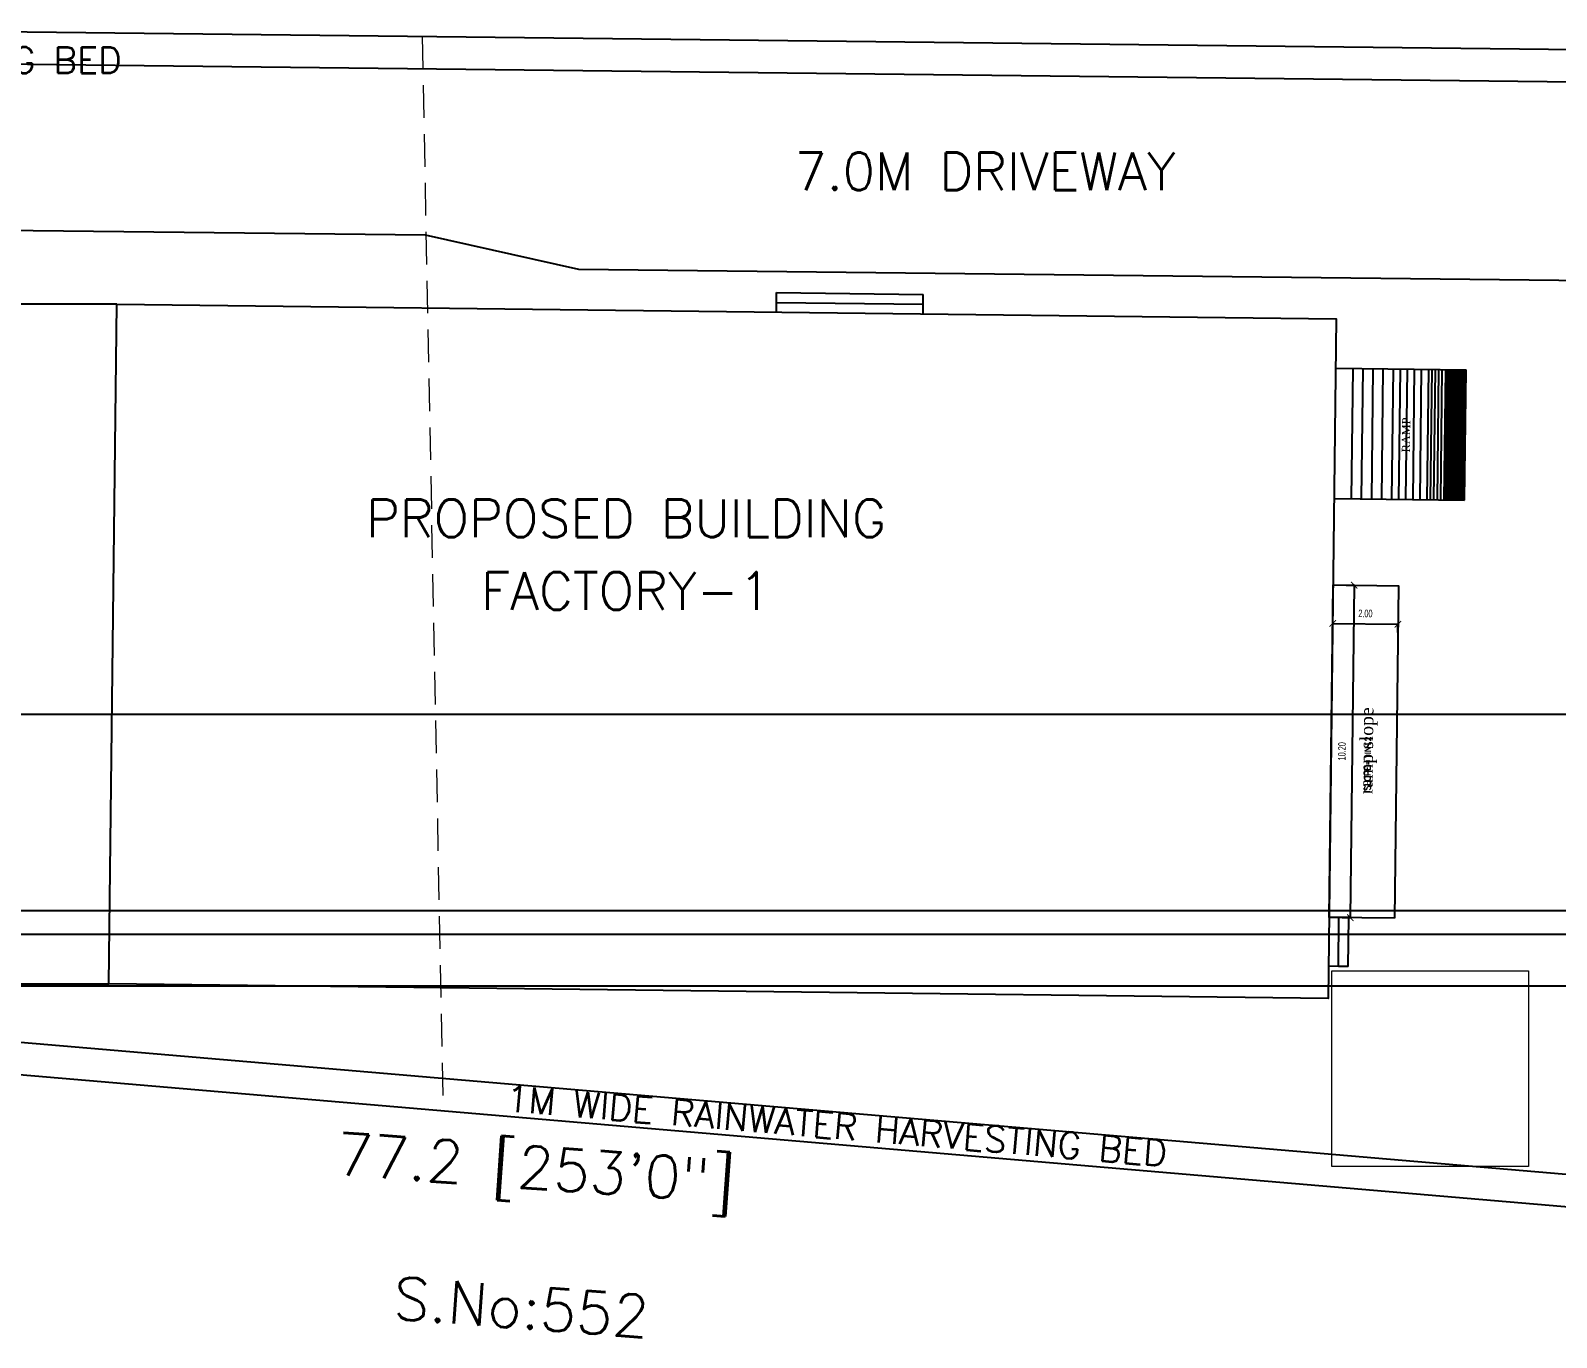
# Model space of a CAD drawing. Header units: metres. Extents: x 45752 to 165956, y -20087 to -17423.
# Drawn here: x 165569.93 to 165616.74, y -17559.75 to -17519.66 of the extents above; entities that cross this region are included whole.
import ezdxf

# ---------------------------------------------------------------- set-up
doc = ezdxf.new("R2010")
doc.units = ezdxf.units.M
doc.header["$MEASUREMENT"] = 0
for name, pattern in [('CENTERX2', [20.32, 12.7, -2.54, 2.54, -2.54]), ('CONTINOUS', [0]), ('DASHED', [0.75, 0.5, -0.25]), ('DOT2', [0.125, 0, -0.125])]:
    doc.linetypes.add(name, pattern=pattern)
doc.layers.get('0').update_dxf_attribs({"linetype": 'CONTINUOUS', "lineweight": 30})
doc.layers.get('Defpoints').update_dxf_attribs({"linetype": 'CONTINUOUS'})
for name, color, linetype in [('5.1 TEXT', 7, 'CENTERX2'), ('BLK_1_LVL_0_BLDG_FOOT_PRINT', 1, 'CONTINUOUS'), ('BLK_1_LVL_0_FRONT_SETBACK', 2, 'CONTINUOUS'), ('BLK_3_LVL_0_FRONT_SETBACK', 2, 'CONTINUOUS'), ('BLK_4_LVL_0_REAR_SETBACK', 11, 'CONTINUOUS'), ('DISTANCE_BLK', 238, 'CONTINUOUS'), ('DRIVE_WAY', 255, 'DOT2'), ('HACH', 8, 'CONTINUOUS'), ('PLOT_BOUNDARY', 70, 'CONTINUOUS'), ('RWH', 4, 'CONTINUOUS'), ('topo txt', 6, 'CONTINUOUS')]:
    doc.layers.add(name, color=color, linetype=linetype)
for name, color, linetype, lineweight in [('BLK_1_DA_RAMP_1', 1, 'CONTINUOUS', 0), ('BLK_1_INTERNAL_VEHICULAR_ACCESS', 161, 'CONTINUOUS', 0), ('bou', 40, 'CONTINUOUS', 18), ('Boundry mesurement', 3, 'CONTINUOUS', 15), ('DIME', 4, 'CONTINUOUS', 25), ('SITE', 6, 'CONTINUOUS', 20), ('subdiv', 3, 'DASHED', 5)]:
    doc.layers.add(name, color=color, linetype=linetype, lineweight=lineweight)
doc.styles.add('DIM 100', font='ARIALN.TTF', dxfattribs={"width": 0.85, "height": 0.23})
doc.styles.add('NOS.', font='times.ttf')
doc.styles.add('Q', font='simplex.shx')
doc.styles.add('RS', font='romans.shx')
doc.styles.get("Standard").update_dxf_attribs({"font": 'romans.shx'})
doc.dimstyles.new('GRID DIM 400', dxfattribs={"dimscale": 0, "dimtxt": 0.8, "dimasz": 0.2, "dimexe": 0, "dimexo": 0, "dimgap": 0.2, "dimtad": 0, "dimlfac": -0.1, "dimzin": 1, "dimdsep": 46, "dimtxsty": 'DIM 100', "dimblk": 'ARCHTICK', "dimcen": 0, "dimclrd": 256, "dimclre": 252, "dimclrt": 4, "dimazin": 0, "dimtfac": 1, "dimtix": 1, "dimtofl": 0, "dimtmove": 2, "dimatfit": 0, "dimfxl": 0, "dimtolj": 1, "dimtzin": 0, "dimarcsym": 0})

# ---------------------------------------------------------------- blocks, each defined once
blk = doc.blocks.new('_ArchTick')
at = {"color": 0, "linetype": 'ByBlock', "const_width": 0.15}
blk.add_lwpolyline([(-0.5, -0.5), (0.5, 0.5)], dxfattribs=at)
blk = doc.blocks.new('*D58')
at = {"layer": 'BLK_1_DA_RAMP_1', "color": 252, "lineweight": -2}
for p, q in [((165610.29, -17536.672), (165610.54, -17536.675)), ((165610.169, -17546.871), (165610.419, -17546.874))]:
    blk.add_line(p, q, dxfattribs=at)
at = {"layer": 'BLK_1_DA_RAMP_1', "color": 2, "lineweight": -2}
blk.add_line((165610.54, -17536.675), (165610.419, -17546.874), dxfattribs=at)
at = {"layer": 'Defpoints', "color": 0}
for p in [(165609.81, -17536.666), (165609.986, -17546.869), (165610.419, -17546.874)]:
    blk.add_point(p, dxfattribs=at)
at = {"layer": 'BLK_1_DA_RAMP_1', "color": 2, "lineweight": -2, "xscale": 0.2, "yscale": 0.2, "zscale": 0.2}
for p, rotation in [((165610.54, -17536.675), 89.31894266690132), ((165610.419, -17546.874), 269.3189426669013)]:
    blk.add_blockref('_ArchTick', p, dxfattribs=dict(at, rotation=rotation))
at = {"layer": 'BLK_1_DA_RAMP_1', "color": 2, "insert": (165610.162, -17541.77), "char_height": 0.23, "attachment_point": 5, "rotation": 89.3189, "style": 'DIM 100'}
blk.add_mtext('\\A1;10.20', dxfattribs=at)
blk = doc.blocks.new('*D59')
at = {"layer": 'BLK_1_DA_RAMP_1', "color": 252, "lineweight": -2}
for p, q in [((165609.879, -17537.914), (165609.879, -17537.847)), ((165611.876, -17538.121), (165611.879, -17537.871))]:
    blk.add_line(p, q, dxfattribs=at)
at = {"layer": 'BLK_1_DA_RAMP_1', "color": 1, "lineweight": -2}
blk.add_line((165609.879, -17537.847), (165611.879, -17537.871), dxfattribs=at)
at = {"layer": 'Defpoints', "color": 0}
for p in [(165611.879, -17537.871), (165609.879, -17537.914), (165611.847, -17540.571)]:
    blk.add_point(p, dxfattribs=at)
at = {"layer": 'BLK_1_DA_RAMP_1', "color": 1, "lineweight": -2, "xscale": 0.2, "yscale": 0.2, "zscale": 0.2}
for p, rotation in [((165609.879, -17537.847), 179.3189426685755), ((165611.879, -17537.871), 359.3189426685755)]:
    blk.add_blockref('_ArchTick', p, dxfattribs=dict(at, rotation=rotation))
at = {"layer": 'BLK_1_DA_RAMP_1', "color": 1, "insert": (165610.883, -17537.542), "char_height": 0.23, "attachment_point": 5, "rotation": 359.3189, "style": 'DIM 100'}
blk.add_mtext('\\A1;2.00', dxfattribs=at)

msp = doc.modelspace()

# ---------------------------------------------------------------- linework, layer by layer
at = {"layer": 'BLK_1_DA_RAMP_1'}
msp.add_lwpolyline([(165611.77198, -17546.88987), (165609.77212, -17546.8661), (165609.89337, -17536.66682), (165611.89322, -17536.6906)], close=True, dxfattribs=at)
at = {"layer": 'BLK_1_INTERNAL_VEHICULAR_ACCESS'}
msp.add_lwpolyline([(165615.88138, -17554.50876), (165609.84983, -17554.50876), (165609.84983, -17548.50876), (165615.88138, -17548.50876)], close=True, dxfattribs=at)
at = {"layer": 'BLK_1_LVL_0_BLDG_FOOT_PRINT'}
msp.add_lwpolyline([(165572.57898, -17528.05598), (165609.98966, -17528.50049), (165609.74181, -17549.35075), (165572.33124, -17548.90604)], close=True, dxfattribs=at)
at = {"layer": 'BLK_1_LVL_0_FRONT_SETBACK'}
msp.add_lwpolyline([(165572.57909, -17528.05598), (165520.15046, -17528.05598), (165515.33956, -17539.57576), (165514.49864, -17546.66808), (165514.23329, -17548.90604), (165572.33124, -17548.90604)], close=True, dxfattribs=at)
at = {"layer": 'BLK_3_LVL_0_FRONT_SETBACK', "ltscale": 400}
msp.add_lwpolyline([(165676.72215, -17546.66808), (165514.49864, -17546.66808), (165514.22595, -17548.96792), (165676.69481, -17548.96792)], close=True, dxfattribs=at)
at = {"layer": 'BLK_4_LVL_0_REAR_SETBACK'}
msp.add_lwpolyline([(165562.44472, -17547.38467), (165700.00763, -17547.38459), (165700.2309, -17540.63835), (165562.5248, -17540.63835)], close=True, dxfattribs=at)
at = {"layer": 'bou'}
for p, q in [((165566.22814, -17519.65502), (165700.87444, -17521.19332)), ((165625.14519, -17556.43825), (165547.77465, -17549.83484))]:
    msp.add_line(p, q, dxfattribs=at)
at = {"layer": 'DISTANCE_BLK', "linetype": 'ByBlock', "lineweight": -2}
msp.add_lwpolyline([(165572.57909, -17528.05598), (165609.98978, -17528.50069), (165609.74193, -17549.35075), (165572.33124, -17548.90604)], close=True, dxfattribs=at)
at = {"layer": 'DRIVE_WAY', "linetype": 'CONTINOUS', "ltscale": 400}
msp.add_lwpolyline([(165523.01645, -17521.19332), (165566.22814, -17519.65502), (165700.87444, -17521.19332), (165700.64029, -17528.26842), (165586.7524, -17526.98833), (165582.04981, -17525.93491), (165566.30209, -17525.75626), (165520.42888, -17527.3893)], close=True, dxfattribs=at)
at = {"layer": 'HACH', "linetype": 'Continuous'}
for p, q in [((165592.81334, -17528.29651), (165592.8169, -17527.99653)), ((165592.8169, -17527.99654), (165592.82047, -17527.69656)), ((165592.8169, -17527.99653), (165597.31658, -17528.05002)), ((165592.82047, -17527.69656), (165597.32015, -17527.75005)), ((165597.31301, -17528.3507), (165597.31658, -17528.05002)), ((165597.31658, -17528.05072), (165597.32015, -17527.75005)), ((165609.97203, -17530.01739), (165613.97175, -17530.06494)), ((165609.97203, -17530.01739), (165613.97175, -17530.06494)), ((165610.45969, -17534.02347), (165610.50723, -17530.02375)), ((165610.76795, -17534.02713), (165610.8155, -17530.02742)), ((165611.07622, -17534.0308), (165611.12377, -17530.03108)), ((165611.38449, -17534.03446), (165611.43203, -17530.03475)), ((165611.69275, -17534.03813), (165611.7403, -17530.03841)), ((165611.90968, -17534.04071), (165611.95723, -17530.04099)), ((165612.12661, -17534.04329), (165612.17416, -17530.04357)), ((165612.34354, -17534.04586), (165612.39108, -17530.04615)), ((165612.56047, -17534.04844), (165612.60801, -17530.04873)), ((165612.7774, -17534.05102), (165612.82494, -17530.0513)), ((165612.88165, -17534.05226), (165612.92919, -17530.05254)), ((165612.9859, -17534.0535), (165613.03344, -17530.05378)), ((165613.09015, -17534.05474), (165613.1377, -17530.05502)), ((165613.1944, -17534.05598), (165613.24195, -17530.05626)), ((165613.29865, -17534.05722), (165613.3462, -17530.0575)), ((165613.35423, -17534.05788), (165613.40177, -17530.05816)), ((165613.4098, -17534.05854), (165613.45735, -17530.05882)), ((165613.46538, -17534.0592), (165613.51292, -17530.05948)), ((165613.52095, -17534.05986), (165613.5685, -17530.06014)), ((165613.57653, -17534.06052), (165613.62407, -17530.0608)), ((165613.6321, -17534.06118), (165613.67965, -17530.06146)), ((165613.66823, -17534.06161), (165613.71577, -17530.06189)), ((165613.70435, -17534.06204), (165613.7519, -17530.06232)), ((165613.74048, -17534.06247), (165613.78802, -17530.06275)), ((165613.7766, -17534.0629), (165613.82415, -17530.06318)), ((165613.81272, -17534.06333), (165613.86027, -17530.06361)), ((165613.83587, -17534.0636), (165613.88341, -17530.06389)), ((165613.85901, -17534.06388), (165613.90656, -17530.06416)), ((165613.88215, -17534.06415), (165613.9297, -17530.06444)), ((165613.9053, -17534.06443), (165613.95284, -17530.06471)), ((165613.9242, -17534.06465), (165613.97175, -17530.06494)), ((165609.92449, -17534.01711), (165613.9242, -17534.06465)), ((165610.07199, -17546.86967), (165609.77132, -17546.86609)), ((165610.05389, -17548.36956), (165610.07129, -17546.86966)), ((165610.37197, -17546.87323), (165610.07129, -17546.86966)), ((165610.35387, -17548.37312), (165610.37197, -17546.87323)), ((165610.0539, -17548.36956), (165609.75392, -17548.36599)), ((165610.35387, -17548.37312), (165610.05389, -17548.36956))]:
    msp.add_line(p, q, dxfattribs=at)
msp.add_lwpolyline([(165611.77198, -17546.88987), (165609.77212, -17546.8661), (165609.89337, -17536.66682), (165611.89322, -17536.6906)], close=True, dxfattribs=at)
at = {"layer": 'PLOT_BOUNDARY', "linetype": 'ByBlock'}
msp.add_lwpolyline([(165523.01645, -17521.19332), (165566.22814, -17519.65502), (165700.87444, -17521.19332), (165699.89554, -17550.77138), (165700.14366, -17556.16567), (165655.97651, -17556.32759), (165625.14519, -17556.43825), (165547.77465, -17549.83484), (165514.15522, -17549.56446), (165515.33956, -17539.57576)], close=True, dxfattribs=at)
at = {"layer": 'RWH', "ltscale": 400}
msp.add_lwpolyline([(165515.27973, -17548.57347), (165547.82126, -17548.83518), (165625.186, -17555.4381), (165655.97284, -17555.3276), (165699.09678, -17555.1695), (165698.89478, -17550.77782), (165699.84118, -17522.18158), (165566.24023, -17520.65523), (165523.69232, -17522.16989), (165523.01645, -17521.19332), (165566.22814, -17519.65502), (165700.87444, -17521.19332), (165699.89554, -17550.77138), (165700.14366, -17556.16567), (165655.97651, -17556.32759), (165625.14519, -17556.43825), (165547.77465, -17549.83484), (165514.15522, -17549.56446)], close=True, dxfattribs=at)
at = {"layer": 'subdiv', "ltscale": 2}
msp.add_line((165581.94484, -17519.83333), (165582.58495, -17552.78278), dxfattribs=at)

# ---------------------------------------------------------------- texts
at = {"layer": '5.1 TEXT', "style": 'NOS.'}
msp.add_text('ramp slope', height=0.4, rotation=89.318943, dxfattribs=at).set_placement((165611.09902, -17543.09012))
at = {"layer": 'BLK_1_DA_RAMP_1', "insert": (165610.85345, -17542.9713), "char_height": 0.18, "width": 1.4, "attachment_point": 1, "rotation": 89.318943}
msp.add_mtext('SLOPE=1IN12', dxfattribs=at)
at = {"layer": 'Boundry mesurement', "color": 6, "lineweight": 15, "style": 'RS'}
for rotation, p in [(0.07579, (165552.39418, -17520.98796)), (355.200174, (165584.49729, -17552.80845))]:
    msp.add_text('1M WIDE RAINWATER HARVESTING BED', height=0.8, rotation=rotation, dxfattribs=at).set_placement(p)
at = {"layer": 'DIME', "insert": (165579.36379, -17553.46028), "char_height": 1.3, "attachment_point": 1, "rotation": 355.936396, "style": 'Q'}
msp.add_mtext_dynamic_manual_height_columns('77.2 [253\'0"]', width=745.0733207, gutter_width=30, heights=[0], dxfattribs=at)
at = {"layer": 'HACH', "linetype": 'Continuous', "style": 'NOS.'}
msp.add_text('RAMP', height=0.25, rotation=89.318943, dxfattribs=at).set_placement((165612.24711, -17532.60053))
at = {"layer": 'SITE', "insert": (165581.12061, -17557.88843), "char_height": 1.3, "attachment_point": 1, "rotation": 355.747363, "style": 'Q'}
msp.add_mtext_dynamic_manual_height_columns('S.No:552', width=1121.9895795, gutter_width=30, heights=[0], dxfattribs=at)
at = {"layer": 'topo txt'}
for s, p in [('7.0M DRIVEWAY', (165593.36889, -17524.55161)), ('PROPOSED BUILDING', (165580.22403, -17535.19744)), ('FACTORY-1', (165583.75621, -17537.42532))]:
    msp.add_text(s, height=1.152, dxfattribs=at).set_placement(p)

# ---------------------------------------------------------------- dimensions: what is measured, and where the dimension line sits
at = {"layer": 'BLK_1_DA_RAMP_1', "color": 2}
dim = msp.add_linear_dim(base=(165610.41882, -17546.87379), p1=(165609.81039, -17536.66584), p2=(165609.9861, -17546.86865), angle=89.318943, dimstyle='GRID DIM 400', override={"dimscale": 1, "dimtxt": 0.23, "dimtad": 1, "dimtoh": 1, "dimclrd": 2, "dimclrt": 2, "dimtmove": 0}, dxfattribs=at)
dim.commit()
dim.dimension.update_dxf_attribs({"geometry": '*D58', "text_midpoint": (165610.16203, -17541.77038)})
at = {"layer": 'BLK_1_DA_RAMP_1'}
dim = msp.add_linear_dim(base=(165611.87919, -17537.87106), p1=(165609.87854, -17537.91411), p2=(165611.8471, -17540.57082), angle=359.318943, dimstyle='GRID DIM 400', override={"dimscale": 1, "dimtxt": 0.23, "dimtad": 1, "dimtoh": 1, "dimclrd": 1, "dimclrt": 1, "dimtmove": 0}, dxfattribs=at)
dim.commit()
dim.dimension.update_dxf_attribs({"geometry": '*D59', "text_midpoint": (165610.88304, -17537.54176)})

doc.saveas('drawing.dxf')
